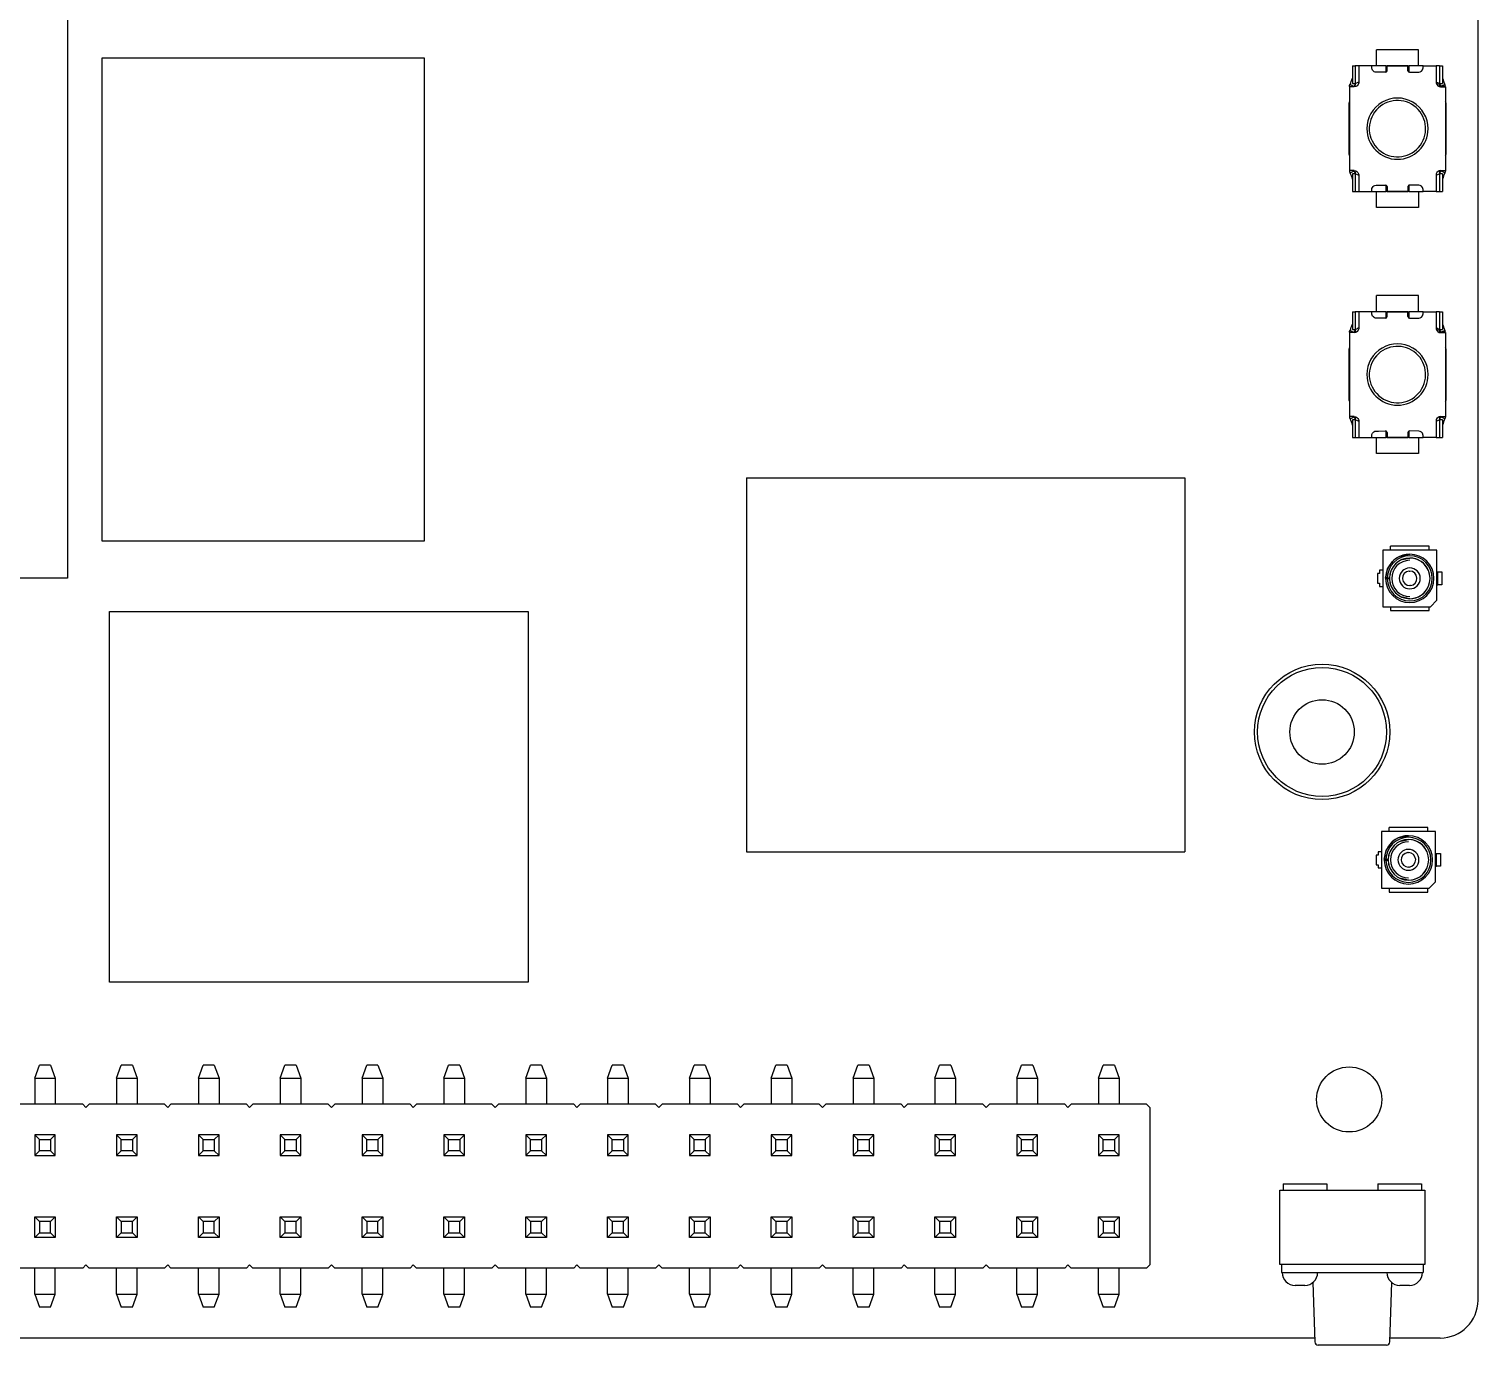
# Model space of a CAD drawing. Header units: millimetres. Extents: x 2 to 1109, y 2 to 430.
# Drawn here: x 285.51 to 330.48, y 301.84 to 342.67 of the extents above; entities that cross this region are included whole.
import ezdxf

# ---------------------------------------------------------------- set-up
doc = ezdxf.new("R2010")
doc.units = ezdxf.units.MM
doc.header["$LTSCALE"] = 0.5
doc.layers.add('几何体', color=7, linetype='Continuous')

msp = doc.modelspace()

# ---------------------------------------------------------------- linework, layer by layer
at = {"layer": '几何体'}
for p, q in [((330.484, 303.227), (330.484, 360.797)), ((286.702, 348.633), (286.702, 325.633)), ((328.634, 342.024), (327.334, 342.024)), ((327.334, 341.524), (327.334, 342.024)), ((328.634, 341.524), (328.634, 342.024)), ((287.778, 326.775), (287.778, 341.775)), ((287.778, 341.775), (297.778, 341.775)), ((297.778, 341.775), (297.778, 326.775)), ((326.584, 341.524), (326.584, 340.974)), ((326.584, 341.524), (326.675, 341.524)), ((326.675, 341.524), (326.675, 340.974)), ((326.784, 341.524), (326.675, 341.524)), ((327.184, 341.524), (326.784, 341.524)), ((327.634, 341.524), (327.184, 341.524)), ((327.634, 341.331), (327.634, 341.524)), ((327.634, 341.524), (328.334, 341.524)), ((327.659, 341.372), (327.659, 341.522)), ((328.309, 341.522), (327.659, 341.522)), ((328.309, 341.372), (328.309, 341.522)), ((328.334, 341.524), (328.334, 341.33)), ((328.784, 341.524), (328.334, 341.524)), ((328.784, 341.524), (329.184, 341.524)), ((329.293, 341.524), (329.184, 341.524)), ((329.293, 341.524), (329.293, 340.974)), ((329.293, 341.524), (329.384, 341.524)), ((329.384, 341.524), (329.384, 340.974)), ((326.514, 340.944), (326.644, 340.884)), ((326.584, 340.974), (326.675, 340.974)), ((326.675, 340.974), (326.684, 340.974)), ((326.684, 340.91), (326.684, 340.974)), ((329.234, 340.998), (329.234, 340.907)), ((329.284, 340.974), (329.293, 340.974)), ((329.284, 340.974), (329.284, 340.88)), ((329.293, 340.974), (329.384, 340.974)), ((329.454, 340.944), (329.324, 340.884)), ((326.494, 340.885), (326.644, 340.885)), ((326.494, 340.874), (326.494, 338.274)), ((326.644, 340.874), (326.494, 340.874)), ((326.644, 340.885), (326.644, 340.874)), ((329.474, 340.885), (329.324, 340.885)), ((329.324, 340.874), (329.474, 340.874)), ((329.474, 340.874), (329.474, 338.274)), ((326.484, 338.774), (326.484, 340.374)), ((329.484, 340.374), (329.484, 338.774)), ((326.644, 338.274), (326.494, 338.274)), ((326.494, 338.274), (326.494, 338.263)), ((326.514, 338.202), (326.644, 338.263)), ((326.644, 338.274), (326.644, 338.263)), ((326.684, 338.174), (326.684, 338.237)), ((329.284, 338.268), (329.284, 338.174)), ((329.324, 338.274), (329.474, 338.274)), ((329.454, 338.202), (329.324, 338.263)), ((326.584, 338.174), (326.584, 337.624)), ((326.675, 338.174), (326.584, 338.174)), ((326.675, 338.174), (326.675, 337.624)), ((326.684, 338.174), (326.675, 338.174)), ((327.634, 337.624), (327.634, 337.818)), ((327.659, 337.776), (327.659, 337.626)), ((328.309, 337.776), (328.309, 337.626)), ((328.334, 337.818), (328.334, 337.624)), ((329.293, 338.174), (329.284, 338.174)), ((329.293, 338.174), (329.293, 337.624)), ((329.384, 338.174), (329.293, 338.174)), ((329.384, 338.174), (329.384, 337.624)), ((326.584, 337.624), (326.675, 337.624)), ((326.675, 337.624), (326.784, 337.624)), ((326.784, 337.624), (327.184, 337.624)), ((327.184, 337.624), (327.634, 337.624)), ((327.334, 337.124), (327.334, 337.624)), ((328.334, 337.624), (327.634, 337.624)), ((327.659, 337.626), (328.309, 337.626)), ((328.334, 337.624), (328.784, 337.624)), ((328.634, 337.624), (328.634, 337.124)), ((329.184, 337.624), (328.784, 337.624)), ((329.184, 337.624), (329.293, 337.624)), ((329.293, 337.624), (329.384, 337.624)), ((328.634, 337.124), (327.334, 337.124)), ((328.634, 334.396), (327.334, 334.396)), ((327.334, 333.896), (327.334, 334.396)), ((328.634, 333.896), (328.634, 334.396)), ((326.584, 333.896), (326.584, 333.346)), ((326.584, 333.896), (326.675, 333.896)), ((326.675, 333.896), (326.675, 333.346)), ((326.784, 333.896), (326.675, 333.896)), ((327.184, 333.896), (326.784, 333.896)), ((327.634, 333.896), (327.184, 333.896)), ((327.634, 333.702), (327.634, 333.896)), ((327.634, 333.896), (328.334, 333.896)), ((327.659, 333.744), (327.659, 333.894)), ((328.309, 333.894), (327.659, 333.894)), ((328.309, 333.744), (328.309, 333.894)), ((328.334, 333.896), (328.334, 333.701)), ((328.784, 333.896), (328.334, 333.896)), ((328.784, 333.896), (329.184, 333.896)), ((329.293, 333.896), (329.184, 333.896)), ((329.293, 333.896), (329.293, 333.346)), ((329.293, 333.896), (329.384, 333.896)), ((329.384, 333.896), (329.384, 333.346)), ((326.494, 333.257), (326.644, 333.257)), ((326.514, 333.316), (326.644, 333.255)), ((326.584, 333.346), (326.675, 333.346)), ((326.644, 333.256), (326.644, 333.246)), ((326.675, 333.346), (326.684, 333.346)), ((326.684, 333.282), (326.684, 333.346)), ((329.234, 333.37), (329.234, 333.278)), ((329.284, 333.346), (329.293, 333.346)), ((329.284, 333.346), (329.284, 333.252)), ((329.293, 333.346), (329.384, 333.346)), ((329.454, 333.316), (329.324, 333.255)), ((329.474, 333.257), (329.324, 333.257)), ((326.494, 333.246), (326.494, 330.646)), ((326.644, 333.246), (326.494, 333.246)), ((329.324, 333.246), (329.474, 333.246)), ((329.474, 333.246), (329.474, 330.646)), ((326.484, 331.146), (326.484, 332.746)), ((329.484, 332.746), (329.484, 331.146)), ((326.644, 330.646), (326.494, 330.646)), ((326.494, 330.646), (326.494, 330.635)), ((326.514, 330.574), (326.644, 330.635)), ((326.644, 330.646), (326.644, 330.635)), ((326.684, 330.546), (326.684, 330.609)), ((329.284, 330.64), (329.284, 330.546)), ((329.324, 330.646), (329.474, 330.646)), ((329.454, 330.574), (329.324, 330.635)), ((326.584, 330.546), (326.584, 329.996)), ((326.675, 330.546), (326.584, 330.546)), ((326.675, 330.546), (326.675, 329.996)), ((326.684, 330.546), (326.675, 330.546)), ((327.634, 329.996), (327.634, 330.19)), ((327.659, 330.148), (327.659, 329.998)), ((328.309, 330.148), (328.309, 329.998)), ((328.334, 330.19), (328.334, 329.996)), ((329.293, 330.546), (329.284, 330.546)), ((329.293, 330.546), (329.293, 329.996)), ((329.384, 330.546), (329.293, 330.546)), ((329.384, 330.546), (329.384, 329.996)), ((326.584, 329.996), (326.675, 329.996)), ((326.675, 329.996), (326.784, 329.996)), ((326.784, 329.996), (327.184, 329.996)), ((327.184, 329.996), (327.634, 329.996)), ((327.334, 329.496), (327.334, 329.996)), ((328.334, 329.996), (327.634, 329.996)), ((327.659, 329.998), (328.309, 329.998)), ((328.334, 329.996), (328.784, 329.996)), ((328.634, 329.996), (328.634, 329.496)), ((329.184, 329.996), (328.784, 329.996)), ((329.184, 329.996), (329.293, 329.996)), ((329.293, 329.996), (329.384, 329.996)), ((328.634, 329.496), (327.334, 329.496)), ((307.784, 328.742), (321.384, 328.742)), ((307.784, 328.742), (307.784, 317.142)), ((321.384, 328.742), (321.384, 317.142)), ((297.778, 326.775), (287.778, 326.775)), ((328.965, 326.623), (327.765, 326.623)), ((327.765, 326.503), (327.765, 326.623)), ((328.965, 326.503), (328.965, 326.623)), ((327.525, 326.503), (327.525, 324.743)), ((329.205, 326.503), (327.525, 326.503)), ((328.125, 326.206), (328.365, 326.253)), ((329.205, 324.943), (329.205, 326.503)), ((286.702, 325.633), (263.702, 325.633)), ((327.365, 325.773), (327.365, 325.473)), ((327.425, 325.773), (327.365, 325.773)), ((327.525, 325.873), (327.425, 325.873)), ((327.425, 325.873), (327.425, 325.773)), ((327.645, 325.774), (327.615, 325.631)), ((327.615, 325.631), (327.616, 325.631)), ((327.665, 325.631), (327.615, 325.631)), ((327.615, 325.616), (327.665, 325.616)), ((327.735, 325.631), (327.665, 325.631)), ((327.665, 325.616), (327.735, 325.616)), ((328.342, 325.847), (328.365, 325.848)), ((329.205, 325.823), (329.235, 325.823)), ((329.235, 325.823), (329.365, 325.823)), ((329.235, 325.423), (329.235, 325.823)), ((329.365, 325.823), (329.365, 325.423)), ((327.365, 325.473), (327.425, 325.473)), ((327.425, 325.473), (327.425, 325.373)), ((327.425, 325.373), (327.525, 325.373)), ((328.388, 325.4), (328.365, 325.398)), ((329.205, 325.423), (329.235, 325.423)), ((329.365, 325.423), (329.235, 325.423)), ((327.525, 324.743), (329.005, 324.743)), ((327.765, 324.743), (327.765, 324.623)), ((328.365, 324.993), (328.125, 325.041)), ((328.965, 324.623), (328.965, 324.743)), ((329.005, 324.743), (329.205, 324.943)), ((288.006, 324.595), (301.006, 324.595)), ((288.006, 313.095), (288.006, 324.595)), ((301.006, 324.595), (301.006, 313.095)), ((327.765, 324.623), (328.965, 324.623)), ((327.484, 317.771), (327.484, 316.011)), ((329.164, 317.771), (327.484, 317.771)), ((327.724, 317.771), (327.724, 317.891)), ((328.924, 317.891), (327.724, 317.891)), ((328.084, 317.473), (328.324, 317.521)), ((328.924, 317.771), (328.924, 317.891)), ((329.164, 316.211), (329.164, 317.771)), ((307.784, 317.142), (321.384, 317.142)), ((327.384, 317.141), (327.384, 317.041)), ((327.484, 317.141), (327.384, 317.141)), ((328.301, 317.115), (328.324, 317.116)), ((329.164, 317.091), (329.194, 317.091)), ((329.194, 316.691), (329.194, 317.091)), ((329.194, 317.091), (329.324, 317.091)), ((329.324, 317.091), (329.324, 316.691)), ((327.324, 317.041), (327.324, 316.741)), ((327.384, 317.041), (327.324, 317.041)), ((327.324, 316.741), (327.384, 316.741)), ((327.384, 316.741), (327.384, 316.641)), ((327.384, 316.641), (327.484, 316.641)), ((327.604, 317.041), (327.574, 316.898)), ((327.574, 316.898), (327.576, 316.898)), ((327.624, 316.898), (327.574, 316.898)), ((327.574, 316.883), (327.624, 316.883)), ((327.694, 316.898), (327.624, 316.898)), ((327.624, 316.883), (327.694, 316.883)), ((328.348, 316.667), (328.324, 316.666)), ((329.164, 316.691), (329.194, 316.691)), ((329.324, 316.691), (329.194, 316.691)), ((328.324, 316.261), (328.084, 316.309)), ((328.964, 316.011), (329.164, 316.211)), ((327.484, 316.011), (328.964, 316.011)), ((327.724, 316.011), (327.724, 315.891)), ((327.724, 315.891), (328.924, 315.891)), ((328.924, 315.891), (328.924, 316.011)), ((301.006, 313.095), (288.006, 313.095)), ((285.688, 310.118), (285.833, 310.518)), ((286.182, 310.518), (285.833, 310.518)), ((286.182, 310.518), (286.328, 310.118)), ((288.228, 310.118), (288.373, 310.518)), ((288.722, 310.518), (288.373, 310.518)), ((288.722, 310.518), (288.868, 310.118)), ((290.768, 310.118), (290.913, 310.518)), ((291.262, 310.518), (290.913, 310.518)), ((291.262, 310.518), (291.408, 310.118)), ((293.308, 310.118), (293.453, 310.518)), ((293.802, 310.518), (293.453, 310.518)), ((293.802, 310.518), (293.948, 310.118)), ((295.848, 310.118), (295.993, 310.518)), ((296.342, 310.518), (295.993, 310.518)), ((296.342, 310.518), (296.488, 310.118)), ((298.388, 310.118), (298.533, 310.518)), ((298.882, 310.518), (298.533, 310.518)), ((298.882, 310.518), (299.028, 310.118)), ((300.928, 310.118), (301.073, 310.518)), ((301.422, 310.518), (301.073, 310.518)), ((301.422, 310.518), (301.568, 310.118)), ((303.468, 310.118), (303.613, 310.518)), ((303.962, 310.518), (303.613, 310.518)), ((303.962, 310.518), (304.108, 310.118)), ((306.008, 310.118), (306.153, 310.518)), ((306.502, 310.518), (306.153, 310.518)), ((306.502, 310.518), (306.648, 310.118)), ((308.548, 310.118), (308.693, 310.518)), ((309.042, 310.518), (308.693, 310.518)), ((309.042, 310.518), (309.188, 310.118)), ((311.088, 310.118), (311.233, 310.518)), ((311.582, 310.518), (311.233, 310.518)), ((311.582, 310.518), (311.728, 310.118)), ((313.628, 310.118), (313.773, 310.518)), ((314.122, 310.518), (313.773, 310.518)), ((314.122, 310.518), (314.268, 310.118)), ((316.168, 310.118), (316.313, 310.518)), ((316.662, 310.518), (316.313, 310.518)), ((316.662, 310.518), (316.808, 310.118)), ((318.708, 310.118), (318.853, 310.518)), ((319.202, 310.518), (318.853, 310.518)), ((319.202, 310.518), (319.348, 310.118)), ((285.688, 310.118), (286.328, 310.118)), ((285.688, 310.118), (285.688, 309.308)), ((286.328, 310.118), (286.328, 309.308)), ((288.228, 310.118), (288.868, 310.118)), ((288.228, 310.118), (288.228, 309.308)), ((288.868, 310.118), (288.868, 309.308)), ((290.768, 310.118), (291.408, 310.118)), ((290.768, 310.118), (290.768, 309.308)), ((291.408, 310.118), (291.408, 309.308)), ((293.308, 310.118), (293.948, 310.118)), ((293.308, 310.118), (293.308, 309.308)), ((293.948, 310.118), (293.948, 309.308)), ((295.848, 310.118), (296.488, 310.118)), ((295.848, 310.118), (295.848, 309.308)), ((296.488, 310.118), (296.488, 309.308)), ((298.388, 310.118), (299.028, 310.118)), ((298.388, 310.118), (298.388, 309.308)), ((299.028, 310.118), (299.028, 309.308)), ((300.928, 310.118), (301.568, 310.118)), ((300.928, 310.118), (300.928, 309.308)), ((301.568, 310.118), (301.568, 309.308)), ((303.468, 310.118), (304.108, 310.118)), ((303.468, 310.118), (303.468, 309.308)), ((304.108, 310.118), (304.108, 309.308)), ((306.008, 310.118), (306.648, 310.118)), ((306.008, 310.118), (306.008, 309.308)), ((306.648, 310.118), (306.648, 309.308)), ((308.548, 310.118), (309.188, 310.118)), ((308.548, 310.118), (308.548, 309.308)), ((309.188, 310.118), (309.188, 309.308)), ((311.088, 310.118), (311.728, 310.118)), ((311.088, 310.118), (311.088, 309.308)), ((311.728, 310.118), (311.728, 309.308)), ((313.628, 310.118), (314.268, 310.118)), ((313.628, 310.118), (313.628, 309.308)), ((314.268, 310.118), (314.268, 309.308)), ((316.168, 310.118), (316.808, 310.118)), ((316.168, 310.118), (316.168, 309.308)), ((316.808, 310.118), (316.808, 309.308)), ((318.708, 310.118), (319.348, 310.118)), ((318.708, 310.118), (318.708, 309.308)), ((319.348, 310.118), (319.348, 309.308)), ((287.178, 309.308), (284.838, 309.308)), ((287.278, 309.208), (287.178, 309.308)), ((287.378, 309.308), (287.278, 309.208)), ((289.718, 309.308), (287.378, 309.308)), ((289.818, 309.208), (289.718, 309.308)), ((289.918, 309.308), (289.818, 309.208)), ((292.258, 309.308), (289.918, 309.308)), ((292.358, 309.208), (292.258, 309.308)), ((292.458, 309.308), (292.358, 309.208)), ((294.798, 309.308), (292.458, 309.308)), ((294.898, 309.208), (294.798, 309.308)), ((294.998, 309.308), (294.898, 309.208)), ((297.338, 309.308), (294.998, 309.308)), ((297.438, 309.208), (297.338, 309.308)), ((297.538, 309.308), (297.438, 309.208)), ((299.878, 309.308), (297.538, 309.308)), ((299.978, 309.208), (299.878, 309.308)), ((300.078, 309.308), (299.978, 309.208)), ((302.418, 309.308), (300.078, 309.308)), ((302.518, 309.208), (302.418, 309.308)), ((302.618, 309.308), (302.518, 309.208)), ((304.958, 309.308), (302.618, 309.308)), ((305.058, 309.208), (304.958, 309.308)), ((305.158, 309.308), (305.058, 309.208)), ((307.498, 309.308), (305.158, 309.308)), ((307.598, 309.208), (307.498, 309.308)), ((307.698, 309.308), (307.598, 309.208)), ((310.038, 309.308), (307.698, 309.308)), ((310.138, 309.208), (310.038, 309.308)), ((310.238, 309.308), (310.138, 309.208)), ((312.578, 309.308), (310.238, 309.308)), ((312.678, 309.208), (312.578, 309.308)), ((312.778, 309.308), (312.678, 309.208)), ((315.118, 309.308), (312.778, 309.308)), ((315.218, 309.208), (315.118, 309.308)), ((315.318, 309.308), (315.218, 309.208)), ((317.658, 309.308), (315.318, 309.308)), ((317.758, 309.208), (317.658, 309.308)), ((317.858, 309.308), (317.758, 309.208)), ((320.198, 309.308), (317.858, 309.308)), ((320.298, 309.208), (320.198, 309.308)), ((320.298, 309.208), (320.298, 304.328)), ((285.688, 308.358), (285.833, 308.212)), ((286.328, 308.358), (285.688, 308.358)), ((285.688, 308.358), (285.688, 307.718)), ((285.833, 308.212), (286.182, 308.212)), ((285.833, 307.863), (285.833, 308.212)), ((286.182, 308.212), (286.328, 308.358)), ((286.182, 308.212), (286.182, 307.863)), ((286.328, 307.718), (286.328, 308.358)), ((288.228, 308.358), (288.373, 308.212)), ((288.868, 308.358), (288.228, 308.358)), ((288.228, 308.358), (288.228, 307.718)), ((288.373, 307.863), (288.373, 308.212)), ((288.373, 308.212), (288.722, 308.212)), ((288.722, 308.212), (288.868, 308.358)), ((288.722, 308.212), (288.722, 307.863)), ((288.868, 307.718), (288.868, 308.358)), ((290.768, 308.358), (290.913, 308.212)), ((290.768, 308.358), (290.768, 307.718)), ((291.408, 308.358), (290.768, 308.358)), ((290.913, 307.863), (290.913, 308.212)), ((290.913, 308.212), (291.262, 308.212)), ((291.262, 308.212), (291.408, 308.358)), ((291.262, 308.212), (291.262, 307.863)), ((291.408, 307.718), (291.408, 308.358)), ((293.308, 308.358), (293.453, 308.212)), ((293.948, 308.358), (293.308, 308.358)), ((293.308, 308.358), (293.308, 307.718)), ((293.453, 308.212), (293.802, 308.212)), ((293.453, 307.863), (293.453, 308.212)), ((293.802, 308.212), (293.948, 308.358)), ((293.802, 308.212), (293.802, 307.863)), ((293.948, 307.718), (293.948, 308.358)), ((295.848, 308.358), (295.993, 308.212)), ((295.848, 308.358), (295.848, 307.718)), ((296.488, 308.358), (295.848, 308.358)), ((295.993, 307.863), (295.993, 308.212)), ((295.993, 308.212), (296.342, 308.212)), ((296.342, 308.212), (296.488, 308.358)), ((296.342, 308.212), (296.342, 307.863)), ((296.488, 307.718), (296.488, 308.358)), ((298.388, 308.358), (298.533, 308.212)), ((298.388, 308.358), (298.388, 307.718)), ((299.028, 308.358), (298.388, 308.358)), ((298.533, 307.863), (298.533, 308.212)), ((298.533, 308.212), (298.882, 308.212)), ((298.882, 308.212), (299.028, 308.358)), ((298.882, 308.212), (298.882, 307.863)), ((299.028, 307.718), (299.028, 308.358)), ((300.928, 308.358), (301.073, 308.212)), ((301.568, 308.358), (300.928, 308.358)), ((300.928, 308.358), (300.928, 307.718)), ((301.073, 308.212), (301.422, 308.212)), ((301.073, 307.863), (301.073, 308.212)), ((301.422, 308.212), (301.568, 308.358)), ((301.422, 308.212), (301.422, 307.863)), ((301.568, 307.718), (301.568, 308.358)), ((303.468, 308.358), (303.613, 308.212)), ((304.108, 308.358), (303.468, 308.358)), ((303.468, 308.358), (303.468, 307.718)), ((303.613, 307.863), (303.613, 308.212)), ((303.613, 308.212), (303.962, 308.212)), ((303.962, 308.212), (304.108, 308.358)), ((303.962, 308.212), (303.962, 307.863)), ((304.108, 307.718), (304.108, 308.358)), ((306.008, 308.358), (306.153, 308.212)), ((306.648, 308.358), (306.008, 308.358)), ((306.008, 308.358), (306.008, 307.718)), ((306.153, 308.212), (306.502, 308.212)), ((306.153, 307.863), (306.153, 308.212)), ((306.502, 308.212), (306.648, 308.358)), ((306.502, 308.212), (306.502, 307.863)), ((306.648, 307.718), (306.648, 308.358)), ((308.548, 308.358), (308.693, 308.212)), ((309.188, 308.358), (308.548, 308.358)), ((308.548, 308.358), (308.548, 307.718)), ((308.693, 308.212), (309.042, 308.212)), ((308.693, 307.863), (308.693, 308.212)), ((309.042, 308.212), (309.188, 308.358)), ((309.042, 308.212), (309.042, 307.863)), ((309.188, 307.718), (309.188, 308.358)), ((311.088, 308.358), (311.233, 308.212)), ((311.088, 308.358), (311.088, 307.718)), ((311.728, 308.358), (311.088, 308.358)), ((311.233, 307.863), (311.233, 308.212)), ((311.233, 308.212), (311.582, 308.212)), ((311.582, 308.212), (311.728, 308.358)), ((311.582, 308.212), (311.582, 307.863)), ((311.728, 307.718), (311.728, 308.358)), ((313.628, 308.358), (313.773, 308.212)), ((313.628, 308.358), (313.628, 307.718)), ((314.268, 308.358), (313.628, 308.358)), ((313.773, 307.863), (313.773, 308.212)), ((313.773, 308.212), (314.122, 308.212)), ((314.122, 308.212), (314.268, 308.358)), ((314.122, 308.212), (314.122, 307.863)), ((314.268, 307.718), (314.268, 308.358)), ((316.168, 308.358), (316.313, 308.212)), ((316.168, 308.358), (316.168, 307.718)), ((316.808, 308.358), (316.168, 308.358)), ((316.313, 307.863), (316.313, 308.212)), ((316.313, 308.212), (316.662, 308.212)), ((316.662, 308.212), (316.808, 308.358)), ((316.662, 308.212), (316.662, 307.863)), ((316.808, 307.718), (316.808, 308.358)), ((318.708, 308.358), (318.853, 308.212)), ((319.348, 308.358), (318.708, 308.358)), ((318.708, 308.358), (318.708, 307.718)), ((318.853, 308.212), (319.202, 308.212)), ((318.853, 307.863), (318.853, 308.212)), ((319.202, 308.212), (319.348, 308.358)), ((319.202, 308.212), (319.202, 307.863)), ((319.348, 307.718), (319.348, 308.358)), ((285.688, 307.718), (285.833, 307.863)), ((285.688, 307.718), (286.328, 307.718)), ((286.182, 307.863), (285.833, 307.863)), ((286.182, 307.863), (286.328, 307.718)), ((288.228, 307.718), (288.373, 307.863)), ((288.228, 307.718), (288.868, 307.718)), ((288.722, 307.863), (288.373, 307.863)), ((288.722, 307.863), (288.868, 307.718)), ((290.768, 307.718), (290.913, 307.863)), ((290.768, 307.718), (291.408, 307.718)), ((291.262, 307.863), (290.913, 307.863)), ((291.262, 307.863), (291.408, 307.718)), ((293.308, 307.718), (293.453, 307.863)), ((293.308, 307.718), (293.948, 307.718)), ((293.802, 307.863), (293.453, 307.863)), ((293.802, 307.863), (293.948, 307.718)), ((295.848, 307.718), (295.993, 307.863)), ((295.848, 307.718), (296.488, 307.718)), ((296.342, 307.863), (295.993, 307.863)), ((296.342, 307.863), (296.488, 307.718)), ((298.388, 307.718), (298.533, 307.863)), ((298.388, 307.718), (299.028, 307.718)), ((298.882, 307.863), (298.533, 307.863)), ((298.882, 307.863), (299.028, 307.718)), ((300.928, 307.718), (301.073, 307.863)), ((300.928, 307.718), (301.568, 307.718)), ((301.422, 307.863), (301.073, 307.863)), ((301.422, 307.863), (301.568, 307.718)), ((303.468, 307.718), (303.613, 307.863)), ((303.468, 307.718), (304.108, 307.718)), ((303.962, 307.863), (303.613, 307.863)), ((303.962, 307.863), (304.108, 307.718)), ((306.008, 307.718), (306.153, 307.863)), ((306.008, 307.718), (306.648, 307.718)), ((306.502, 307.863), (306.153, 307.863)), ((306.502, 307.863), (306.648, 307.718)), ((308.548, 307.718), (308.693, 307.863)), ((308.548, 307.718), (309.188, 307.718)), ((309.042, 307.863), (308.693, 307.863)), ((309.042, 307.863), (309.188, 307.718)), ((311.088, 307.718), (311.233, 307.863)), ((311.088, 307.718), (311.728, 307.718)), ((311.582, 307.863), (311.233, 307.863)), ((311.582, 307.863), (311.728, 307.718)), ((313.628, 307.718), (313.773, 307.863)), ((313.628, 307.718), (314.268, 307.718)), ((314.122, 307.863), (313.773, 307.863)), ((314.122, 307.863), (314.268, 307.718)), ((316.168, 307.718), (316.313, 307.863)), ((316.168, 307.718), (316.808, 307.718)), ((316.662, 307.863), (316.313, 307.863)), ((316.662, 307.863), (316.808, 307.718)), ((318.708, 307.718), (318.853, 307.863)), ((318.708, 307.718), (319.348, 307.718)), ((319.202, 307.863), (318.853, 307.863)), ((319.202, 307.863), (319.348, 307.718)), ((324.432, 306.84), (324.432, 306.64)), ((324.432, 306.84), (324.732, 306.84)), ((324.732, 306.84), (325.792, 306.84)), ((325.792, 306.84), (325.792, 306.64)), ((327.372, 306.84), (327.372, 306.64)), ((327.372, 306.84), (328.432, 306.84)), ((328.432, 306.84), (328.732, 306.84)), ((328.732, 306.84), (328.732, 306.64)), ((324.332, 304.34), (324.332, 306.64)), ((324.332, 306.64), (324.432, 306.64)), ((324.432, 306.64), (328.732, 306.64)), ((328.732, 306.64), (328.832, 306.64)), ((328.832, 306.64), (328.832, 304.34)), ((285.688, 305.178), (285.688, 305.818)), ((285.688, 305.818), (285.833, 305.672)), ((285.688, 305.818), (286.328, 305.818)), ((285.833, 305.672), (285.833, 305.323)), ((286.182, 305.672), (285.833, 305.672)), ((286.182, 305.672), (286.328, 305.818)), ((286.182, 305.323), (286.182, 305.672)), ((286.328, 305.818), (286.328, 305.178)), ((288.228, 305.818), (288.373, 305.672)), ((288.228, 305.818), (288.868, 305.818)), ((288.228, 305.178), (288.228, 305.818)), ((288.722, 305.672), (288.373, 305.672)), ((288.373, 305.672), (288.373, 305.323)), ((288.722, 305.672), (288.868, 305.818)), ((288.722, 305.323), (288.722, 305.672)), ((288.868, 305.818), (288.868, 305.178)), ((290.768, 305.818), (290.913, 305.672)), ((290.768, 305.818), (291.408, 305.818)), ((290.768, 305.178), (290.768, 305.818)), ((291.262, 305.672), (290.913, 305.672)), ((290.913, 305.672), (290.913, 305.323)), ((291.262, 305.672), (291.408, 305.818)), ((291.262, 305.323), (291.262, 305.672)), ((291.408, 305.818), (291.408, 305.178)), ((293.308, 305.818), (293.453, 305.672)), ((293.308, 305.818), (293.948, 305.818)), ((293.308, 305.178), (293.308, 305.818)), ((293.802, 305.672), (293.453, 305.672)), ((293.453, 305.672), (293.453, 305.323)), ((293.802, 305.672), (293.948, 305.818)), ((293.802, 305.323), (293.802, 305.672)), ((293.948, 305.818), (293.948, 305.178)), ((295.848, 305.818), (295.993, 305.672)), ((295.848, 305.818), (296.488, 305.818)), ((295.848, 305.178), (295.848, 305.818)), ((296.342, 305.672), (295.993, 305.672)), ((295.993, 305.672), (295.993, 305.323)), ((296.342, 305.672), (296.488, 305.818)), ((296.342, 305.323), (296.342, 305.672)), ((296.488, 305.818), (296.488, 305.178)), ((298.388, 305.178), (298.388, 305.818)), ((298.388, 305.818), (298.533, 305.672)), ((298.388, 305.818), (299.028, 305.818)), ((298.533, 305.672), (298.533, 305.323)), ((298.882, 305.672), (298.533, 305.672)), ((298.882, 305.672), (299.028, 305.818)), ((298.882, 305.323), (298.882, 305.672)), ((299.028, 305.818), (299.028, 305.178)), ((300.928, 305.818), (301.073, 305.672)), ((300.928, 305.818), (301.568, 305.818)), ((300.928, 305.178), (300.928, 305.818)), ((301.073, 305.672), (301.073, 305.323)), ((301.422, 305.672), (301.073, 305.672)), ((301.422, 305.672), (301.568, 305.818)), ((301.422, 305.323), (301.422, 305.672)), ((301.568, 305.818), (301.568, 305.178)), ((303.468, 305.818), (303.613, 305.672)), ((303.468, 305.818), (304.108, 305.818)), ((303.468, 305.178), (303.468, 305.818)), ((303.962, 305.672), (303.613, 305.672)), ((303.613, 305.672), (303.613, 305.323)), ((303.962, 305.672), (304.108, 305.818)), ((303.962, 305.323), (303.962, 305.672)), ((304.108, 305.818), (304.108, 305.178)), ((306.008, 305.178), (306.008, 305.818)), ((306.008, 305.818), (306.153, 305.672)), ((306.008, 305.818), (306.648, 305.818)), ((306.153, 305.672), (306.153, 305.323)), ((306.502, 305.672), (306.153, 305.672)), ((306.502, 305.672), (306.648, 305.818)), ((306.502, 305.323), (306.502, 305.672)), ((306.648, 305.818), (306.648, 305.178)), ((308.548, 305.178), (308.548, 305.818)), ((308.548, 305.818), (308.693, 305.672)), ((308.548, 305.818), (309.188, 305.818)), ((308.693, 305.672), (308.693, 305.323)), ((309.042, 305.672), (308.693, 305.672)), ((309.042, 305.672), (309.188, 305.818)), ((309.042, 305.323), (309.042, 305.672)), ((309.188, 305.818), (309.188, 305.178)), ((311.088, 305.178), (311.088, 305.818)), ((311.088, 305.818), (311.233, 305.672)), ((311.088, 305.818), (311.728, 305.818)), ((311.233, 305.672), (311.233, 305.323)), ((311.582, 305.672), (311.233, 305.672)), ((311.582, 305.672), (311.728, 305.818)), ((311.582, 305.323), (311.582, 305.672)), ((311.728, 305.818), (311.728, 305.178)), ((313.628, 305.818), (313.773, 305.672)), ((313.628, 305.818), (314.268, 305.818)), ((313.628, 305.178), (313.628, 305.818)), ((314.122, 305.672), (313.773, 305.672)), ((313.773, 305.672), (313.773, 305.323)), ((314.122, 305.672), (314.268, 305.818)), ((314.122, 305.323), (314.122, 305.672)), ((314.268, 305.818), (314.268, 305.178)), ((316.168, 305.818), (316.313, 305.672)), ((316.168, 305.818), (316.808, 305.818)), ((316.168, 305.178), (316.168, 305.818)), ((316.662, 305.672), (316.313, 305.672)), ((316.313, 305.672), (316.313, 305.323)), ((316.662, 305.672), (316.808, 305.818)), ((316.662, 305.323), (316.662, 305.672)), ((316.808, 305.818), (316.808, 305.178)), ((318.708, 305.178), (318.708, 305.818)), ((318.708, 305.818), (318.853, 305.672)), ((318.708, 305.818), (319.348, 305.818)), ((318.853, 305.672), (318.853, 305.323)), ((319.202, 305.672), (318.853, 305.672)), ((319.202, 305.672), (319.348, 305.818)), ((319.202, 305.323), (319.202, 305.672)), ((319.348, 305.818), (319.348, 305.178)), ((285.688, 305.178), (285.833, 305.323)), ((286.328, 305.178), (285.688, 305.178)), ((285.833, 305.323), (286.182, 305.323)), ((286.182, 305.323), (286.328, 305.178)), ((288.228, 305.178), (288.373, 305.323)), ((288.868, 305.178), (288.228, 305.178)), ((288.373, 305.323), (288.722, 305.323)), ((288.722, 305.323), (288.868, 305.178)), ((290.768, 305.178), (290.913, 305.323)), ((291.408, 305.178), (290.768, 305.178)), ((290.913, 305.323), (291.262, 305.323)), ((291.262, 305.323), (291.408, 305.178)), ((293.308, 305.178), (293.453, 305.323)), ((293.948, 305.178), (293.308, 305.178)), ((293.453, 305.323), (293.802, 305.323)), ((293.802, 305.323), (293.948, 305.178)), ((295.848, 305.178), (295.993, 305.323)), ((296.488, 305.178), (295.848, 305.178)), ((295.993, 305.323), (296.342, 305.323)), ((296.342, 305.323), (296.488, 305.178)), ((298.388, 305.178), (298.533, 305.323)), ((299.028, 305.178), (298.388, 305.178)), ((298.533, 305.323), (298.882, 305.323)), ((298.882, 305.323), (299.028, 305.178)), ((300.928, 305.178), (301.073, 305.323)), ((301.568, 305.178), (300.928, 305.178)), ((301.073, 305.323), (301.422, 305.323)), ((301.422, 305.323), (301.568, 305.178)), ((303.468, 305.178), (303.613, 305.323)), ((304.108, 305.178), (303.468, 305.178)), ((303.613, 305.323), (303.962, 305.323)), ((303.962, 305.323), (304.108, 305.178)), ((306.008, 305.178), (306.153, 305.323)), ((306.648, 305.178), (306.008, 305.178)), ((306.153, 305.323), (306.502, 305.323)), ((306.502, 305.323), (306.648, 305.178)), ((308.548, 305.178), (308.693, 305.323)), ((309.188, 305.178), (308.548, 305.178)), ((308.693, 305.323), (309.042, 305.323)), ((309.042, 305.323), (309.188, 305.178)), ((311.088, 305.178), (311.233, 305.323)), ((311.728, 305.178), (311.088, 305.178)), ((311.233, 305.323), (311.582, 305.323)), ((311.582, 305.323), (311.728, 305.178)), ((313.628, 305.178), (313.773, 305.323)), ((314.268, 305.178), (313.628, 305.178)), ((313.773, 305.323), (314.122, 305.323)), ((314.122, 305.323), (314.268, 305.178)), ((316.168, 305.178), (316.313, 305.323)), ((316.808, 305.178), (316.168, 305.178)), ((316.313, 305.323), (316.662, 305.323)), ((316.662, 305.323), (316.808, 305.178)), ((318.708, 305.178), (318.853, 305.323)), ((319.348, 305.178), (318.708, 305.178)), ((318.853, 305.323), (319.202, 305.323)), ((319.202, 305.323), (319.348, 305.178)), ((287.178, 304.228), (284.838, 304.228)), ((285.688, 303.418), (285.688, 304.228)), ((286.328, 303.418), (286.328, 304.228)), ((287.178, 304.228), (287.278, 304.328)), ((287.278, 304.328), (287.378, 304.228)), ((289.718, 304.228), (287.378, 304.228)), ((288.228, 303.418), (288.228, 304.228)), ((288.868, 303.418), (288.868, 304.228)), ((289.718, 304.228), (289.818, 304.328)), ((289.818, 304.328), (289.918, 304.228)), ((292.258, 304.228), (289.918, 304.228)), ((290.768, 303.418), (290.768, 304.228)), ((291.408, 303.418), (291.408, 304.228)), ((292.258, 304.228), (292.358, 304.328)), ((292.358, 304.328), (292.458, 304.228)), ((294.798, 304.228), (292.458, 304.228)), ((293.308, 303.418), (293.308, 304.228)), ((293.948, 303.418), (293.948, 304.228)), ((294.798, 304.228), (294.898, 304.328)), ((294.898, 304.328), (294.998, 304.228)), ((297.338, 304.228), (294.998, 304.228)), ((295.848, 303.418), (295.848, 304.228)), ((296.488, 303.418), (296.488, 304.228)), ((297.338, 304.228), (297.438, 304.328)), ((297.438, 304.328), (297.538, 304.228)), ((299.878, 304.228), (297.538, 304.228)), ((298.388, 303.418), (298.388, 304.228)), ((299.028, 303.418), (299.028, 304.228)), ((299.878, 304.228), (299.978, 304.328)), ((299.978, 304.328), (300.078, 304.228)), ((302.418, 304.228), (300.078, 304.228)), ((300.928, 303.418), (300.928, 304.228)), ((301.568, 303.418), (301.568, 304.228)), ((302.418, 304.228), (302.518, 304.328)), ((302.518, 304.328), (302.618, 304.228)), ((304.958, 304.228), (302.618, 304.228)), ((303.468, 303.418), (303.468, 304.228)), ((304.108, 303.418), (304.108, 304.228)), ((304.958, 304.228), (305.058, 304.328)), ((305.058, 304.328), (305.158, 304.228)), ((307.498, 304.228), (305.158, 304.228)), ((306.008, 303.418), (306.008, 304.228)), ((306.648, 303.418), (306.648, 304.228)), ((307.498, 304.228), (307.598, 304.328)), ((307.598, 304.328), (307.698, 304.228)), ((310.038, 304.228), (307.698, 304.228)), ((308.548, 303.418), (308.548, 304.228)), ((309.188, 303.418), (309.188, 304.228)), ((310.038, 304.228), (310.138, 304.328)), ((310.138, 304.328), (310.238, 304.228)), ((312.578, 304.228), (310.238, 304.228)), ((311.088, 303.418), (311.088, 304.228)), ((311.728, 303.418), (311.728, 304.228)), ((312.578, 304.228), (312.678, 304.328)), ((312.678, 304.328), (312.778, 304.228)), ((315.118, 304.228), (312.778, 304.228)), ((313.628, 303.418), (313.628, 304.228)), ((314.268, 303.418), (314.268, 304.228)), ((315.118, 304.228), (315.218, 304.328)), ((315.218, 304.328), (315.318, 304.228)), ((317.658, 304.228), (315.318, 304.228)), ((316.168, 303.418), (316.168, 304.228)), ((316.808, 303.418), (316.808, 304.228)), ((317.658, 304.228), (317.758, 304.328)), ((317.758, 304.328), (317.858, 304.228)), ((320.198, 304.228), (317.858, 304.228)), ((318.708, 303.418), (318.708, 304.228)), ((319.348, 303.418), (319.348, 304.228)), ((320.198, 304.228), (320.298, 304.328)), ((324.432, 304.34), (324.332, 304.34)), ((324.382, 304.34), (324.382, 304.09)), ((324.382, 304.09), (324.682, 304.09)), ((328.732, 304.34), (324.432, 304.34)), ((324.682, 304.09), (328.482, 304.09)), ((328.482, 304.09), (328.782, 304.09)), ((328.832, 304.34), (328.732, 304.34)), ((328.782, 304.34), (328.782, 304.09)), ((325.107, 303.69), (324.807, 303.69)), ((325.356, 303.777), (325.42, 301.936)), ((327.745, 301.936), (327.809, 303.777)), ((328.357, 303.69), (328.057, 303.69)), ((285.688, 303.418), (285.833, 303.018)), ((285.688, 303.418), (286.328, 303.418)), ((286.182, 303.018), (286.328, 303.418)), ((288.228, 303.418), (288.868, 303.418)), ((288.228, 303.418), (288.373, 303.018)), ((288.722, 303.018), (288.868, 303.418)), ((290.768, 303.418), (291.408, 303.418)), ((290.768, 303.418), (290.913, 303.018)), ((291.262, 303.018), (291.408, 303.418)), ((293.308, 303.418), (293.453, 303.018)), ((293.308, 303.418), (293.948, 303.418)), ((293.802, 303.018), (293.948, 303.418)), ((295.848, 303.418), (296.488, 303.418)), ((295.848, 303.418), (295.993, 303.018)), ((296.342, 303.018), (296.488, 303.418)), ((298.388, 303.418), (299.028, 303.418)), ((298.388, 303.418), (298.533, 303.018)), ((298.882, 303.018), (299.028, 303.418)), ((300.928, 303.418), (301.568, 303.418)), ((300.928, 303.418), (301.073, 303.018)), ((301.422, 303.018), (301.568, 303.418)), ((303.468, 303.418), (303.613, 303.018)), ((303.468, 303.418), (304.108, 303.418)), ((303.962, 303.018), (304.108, 303.418)), ((306.008, 303.418), (306.648, 303.418)), ((306.008, 303.418), (306.153, 303.018)), ((306.502, 303.018), (306.648, 303.418)), ((308.548, 303.418), (308.693, 303.018)), ((308.548, 303.418), (309.188, 303.418)), ((309.042, 303.018), (309.188, 303.418)), ((311.088, 303.418), (311.233, 303.018)), ((311.088, 303.418), (311.728, 303.418)), ((311.582, 303.018), (311.728, 303.418)), ((313.628, 303.418), (314.268, 303.418)), ((313.628, 303.418), (313.773, 303.018)), ((314.122, 303.018), (314.268, 303.418)), ((316.168, 303.418), (316.808, 303.418)), ((316.168, 303.418), (316.313, 303.018)), ((316.662, 303.018), (316.808, 303.418)), ((318.708, 303.418), (319.348, 303.418)), ((318.708, 303.418), (318.853, 303.018)), ((319.202, 303.018), (319.348, 303.418)), ((286.182, 303.018), (285.833, 303.018)), ((288.722, 303.018), (288.373, 303.018)), ((291.262, 303.018), (290.913, 303.018)), ((293.802, 303.018), (293.453, 303.018)), ((296.342, 303.018), (295.993, 303.018)), ((298.882, 303.018), (298.533, 303.018)), ((301.422, 303.018), (301.073, 303.018)), ((303.962, 303.018), (303.613, 303.018)), ((306.502, 303.018), (306.153, 303.018)), ((309.042, 303.018), (308.693, 303.018)), ((311.582, 303.018), (311.233, 303.018)), ((314.122, 303.018), (313.773, 303.018)), ((316.662, 303.018), (316.313, 303.018)), ((319.202, 303.018), (318.853, 303.018)), ((267.454, 302.058), (325.416, 302.058)), ((326.95, 301.84), (325.52, 301.84)), ((327.645, 301.84), (326.95, 301.84)), ((327.749, 302.058), (329.314, 302.058))]:
    msp.add_line(p, q, dxfattribs=at)
at = {"layer": '几何体', "flags": 128}
for points in [[(326.784, 341.524), (326.784, 341.17), (326.783, 341.045), (326.783, 341.01), (326.783, 340.999), (326.782, 340.993), (326.778, 340.97), (326.768, 340.948), (326.734, 340.907), (326.695, 340.883), (326.644, 340.874)], [(327.611, 341.324), (327.424, 341.323), (327.365, 341.323), (327.33, 341.324), (327.295, 341.328), (327.263, 341.341), (327.235, 341.361), (327.211, 341.388), (327.194, 341.419), (327.187, 341.446), (327.184, 341.524)], [(328.357, 341.324), (328.647, 341.324), (328.69, 341.335), (328.731, 341.36), (328.762, 341.396), (328.783, 341.461), (328.784, 341.524)], [(329.184, 341.524), (329.184, 341.17), (329.185, 340.993), (329.201, 340.946), (329.234, 340.907), (329.278, 340.882), (329.324, 340.874)], [(326.494, 340.884), (326.499, 340.915), (326.514, 340.944)], [(329.384, 341.139), (329.404, 341.091), (329.416, 341.046), (329.422, 341.021), (329.431, 340.996), (329.441, 340.97), (329.454, 340.944)], [(329.474, 340.884), (329.469, 340.915), (329.454, 340.944)], [(326.494, 338.263), (326.499, 338.231), (326.514, 338.202)], [(326.644, 338.274), (326.69, 338.266), (326.727, 338.247), (326.757, 338.217), (326.778, 338.175), (326.782, 338.146), (326.784, 337.995), (326.784, 337.624)], [(329.324, 338.274), (329.283, 338.267), (329.242, 338.248), (329.21, 338.215), (329.19, 338.175), (329.184, 337.995), (329.184, 337.624)], [(329.324, 338.263), (329.29, 338.175), (329.286, 338.164)], [(329.474, 338.263), (329.469, 338.231), (329.454, 338.202)], [(327.184, 337.624), (327.184, 337.667), (327.184, 337.679), (327.184, 337.686), (327.191, 337.719), (327.205, 337.751), (327.226, 337.779), (327.252, 337.801), (327.284, 337.815), (327.321, 337.823), (327.321, 337.823), (327.326, 337.823), (327.341, 337.823), (327.396, 337.824), (327.611, 337.824)], [(328.784, 337.624), (328.783, 337.686), (328.762, 337.751), (328.731, 337.788), (328.69, 337.813), (328.647, 337.823), (328.357, 337.824)], [(326.784, 333.896), (326.784, 333.542), (326.783, 333.417), (326.783, 333.382), (326.783, 333.371), (326.782, 333.365), (326.778, 333.342), (326.768, 333.32), (326.734, 333.279), (326.695, 333.255), (326.644, 333.246)], [(327.611, 333.696), (327.424, 333.695), (327.365, 333.695), (327.33, 333.696), (327.295, 333.7), (327.263, 333.713), (327.235, 333.733), (327.211, 333.759), (327.194, 333.79), (327.187, 333.817), (327.184, 333.896)], [(328.357, 333.696), (328.647, 333.696), (328.69, 333.707), (328.731, 333.731), (328.762, 333.768), (328.783, 333.833), (328.784, 333.896)], [(329.184, 333.896), (329.184, 333.542), (329.185, 333.365), (329.201, 333.318), (329.234, 333.279), (329.278, 333.253), (329.324, 333.246)], [(326.494, 333.256), (326.499, 333.287), (326.514, 333.316)], [(329.384, 333.511), (329.404, 333.463), (329.416, 333.417), (329.422, 333.393), (329.431, 333.368), (329.441, 333.342), (329.454, 333.316)], [(329.474, 333.256), (329.469, 333.287), (329.454, 333.316)], [(326.494, 330.635), (326.499, 330.603), (326.514, 330.574)], [(326.644, 330.646), (326.69, 330.638), (326.727, 330.619), (326.757, 330.588), (326.778, 330.547), (326.782, 330.518), (326.784, 330.367), (326.784, 329.996)], [(329.324, 330.646), (329.283, 330.639), (329.242, 330.619), (329.21, 330.587), (329.19, 330.547), (329.184, 330.367), (329.184, 329.996)], [(329.324, 330.635), (329.29, 330.547), (329.286, 330.536)], [(329.474, 330.635), (329.469, 330.603), (329.454, 330.574)], [(327.184, 329.996), (327.184, 330.039), (327.184, 330.051), (327.184, 330.058), (327.191, 330.091), (327.205, 330.123), (327.226, 330.151), (327.252, 330.173), (327.284, 330.187), (327.321, 330.195), (327.321, 330.195), (327.326, 330.195), (327.341, 330.195), (327.396, 330.195), (327.611, 330.196)], [(328.784, 329.996), (328.783, 330.058), (328.762, 330.123), (328.731, 330.16), (328.69, 330.184), (328.647, 330.195), (328.357, 330.196)], [(327.616, 325.631), (327.675, 325.915), (327.831, 326.145)], [(328.07, 326.309), (328.08, 326.316), (328.365, 326.372)], [(327.764, 325.479), (327.735, 325.623), (327.764, 325.768)], [(328.029, 317.577), (328.04, 317.583), (328.324, 317.64)], [(327.576, 316.898), (327.635, 317.183), (327.791, 317.413)], [(327.723, 316.746), (327.694, 316.891), (327.723, 317.035)]]:
    msp.add_lwpolyline(points, dxfattribs=at)
at = {"layer": '几何体'}
for centre, radius in [((325.644, 320.858), 2.1), ((325.644, 320.858), 2), ((325.644, 320.858), 1), ((326.484, 309.458), 1.01)]:
    msp.add_circle(centre, radius, dxfattribs=at)
for centre, radius, start, end in [((327.611, 341.372), 0.048, 270.0001, 0.0001), ((328.357, 341.372), 0.048, 180.0001, 270.0001), ((324.878, 341.64), 1.778, 336.9453, 343.627), ((326.327, 341.056), 0.36, 331.6203, 345.9349), ((327.664, 339.004), 2.2, 113.5804, 116.445), ((328.304, 339.004), 2.2, 63.5552, 66.4197), ((329.64, 341.059), 0.36, 193.7444, 208.8501), ((327.984, 339.574), 0.95, 0.0001, 180.0001), ((326.584, 340.374), 0.1, 154.5408, 180.0001), ((327.984, 339.574), 0.875, 138.4651, 318.4651), ((327.984, 339.574), 0.875, 318.4651, 138.4651), ((329.384, 340.374), 0.1, 0.0001, 23.306), ((327.984, 339.574), 0.95, 180.0001, 0.0001), ((326.584, 338.774), 0.1, 180.0001, 203.3402), ((329.384, 338.774), 0.1, 334.6279, 0.0001), ((326.113, 337.948), 0.475, 7.3199, 32.3641), ((326.298, 338.078), 0.393, 14.0374, 28.0963), ((331.105, 337.499), 1.795, 156.9319, 163.5363), ((327.664, 340.143), 2.2, 243.5552, 246.429), ((327.611, 337.776), 0.048, 0.0001, 90.0001), ((328.357, 337.776), 0.048, 90.0001, 180.0001), ((328.304, 340.143), 2.2, 293.5712, 296.445), ((327.611, 333.744), 0.048, 270.0001, 0.0001), ((328.357, 333.744), 0.048, 180.0001, 270.0001), ((324.878, 334.012), 1.778, 336.9453, 343.627), ((326.327, 333.428), 0.36, 331.6203, 345.9349), ((327.664, 331.376), 2.2, 113.5804, 116.445), ((328.304, 331.376), 2.2, 63.5552, 66.4197), ((329.64, 333.43), 0.36, 193.7444, 208.8501), ((327.984, 331.946), 0.95, 0.0001, 180.0001), ((327.984, 331.946), 0.875, 318.4651, 138.4651), ((326.584, 332.746), 0.1, 154.5408, 180.0001), ((327.984, 331.946), 0.875, 138.4651, 318.4651), ((329.384, 332.746), 0.1, 0.0001, 23.306), ((327.984, 331.946), 0.95, 180.0001, 0.0001), ((326.584, 331.146), 0.1, 180.0001, 203.3402), ((329.384, 331.146), 0.1, 334.6279, 0.0001), ((326.113, 330.32), 0.475, 7.3199, 32.3641), ((326.298, 330.45), 0.393, 14.0374, 28.0963), ((331.105, 329.871), 1.795, 156.9319, 163.5363), ((327.664, 332.515), 2.2, 243.5552, 246.429), ((327.611, 330.148), 0.048, 0.0001, 90.0001), ((328.357, 330.148), 0.048, 90.0001, 180.0001), ((328.304, 332.515), 2.2, 293.5712, 296.445), ((328.365, 325.623), 0.75, 90.0001, 179.4271), ((328.365, 325.623), 0.75, 90.0001, 179.4271), ((328.365, 325.623), 0.7, 90.0001, 179.3862), ((328.362, 325.631), 0.742, 89.7927, 156.615), ((328.365, 325.623), 0.63, 90.0001, 179.318), ((328.365, 325.623), 0.56, 90.0001, 270.0001), ((328.365, 325.623), 0.75, 270.0001, 90.0001), ((328.365, 325.623), 0.7, 270.0001, 90.0001), ((328.365, 325.623), 0.63, 270.0001, 90.0001), ((328.365, 325.623), 0.63, 22.5001, 90.0001), ((328.365, 325.623), 0.75, 180.573, 270.0001), ((328.365, 325.623), 0.75, 180.5731, 270.0001), ((328.365, 325.623), 0.7, 180.614, 270.0001), ((328.365, 325.623), 0.63, 180.6822, 270.0001), ((328.365, 325.623), 0.325, 90.0001, 270.0001), ((328.365, 325.623), 0.225, 95.9491, 270.0001), ((328.365, 325.623), 0.325, 270.0001, 90.0001), ((328.365, 325.623), 0.225, 275.9491, 90.0001), ((328.365, 325.623), 0.63, 270.0001, 337.5001), ((328.324, 316.891), 0.75, 90.0001, 179.4271), ((328.324, 316.891), 0.75, 90.0001, 179.4271), ((328.324, 316.891), 0.7, 90.0001, 179.3862), ((328.322, 316.899), 0.742, 89.7927, 156.615), ((328.324, 316.891), 0.63, 90.0001, 179.318), ((328.324, 316.891), 0.75, 270.0001, 90.0001), ((328.324, 316.891), 0.7, 270.0001, 90.0001), ((328.324, 316.891), 0.63, 270.0001, 90.0001), ((328.324, 316.891), 0.63, 22.5001, 90.0001), ((328.324, 316.891), 0.56, 90.0001, 270.0001), ((328.324, 316.891), 0.325, 90.0001, 270.0001), ((328.324, 316.891), 0.225, 95.9491, 270.0001), ((328.324, 316.891), 0.325, 270.0001, 90.0001), ((328.324, 316.891), 0.225, 275.9491, 90.0001), ((328.324, 316.891), 0.75, 180.573, 270.0001), ((328.324, 316.891), 0.75, 180.5731, 270.0001), ((328.324, 316.891), 0.7, 180.614, 270.0001), ((328.324, 316.891), 0.63, 180.6822, 270.0001), ((328.324, 316.891), 0.63, 270.0001, 337.5001), ((324.807, 304.09), 0.4, 180, 270), ((325.107, 304.09), 0.4, 270, 0), ((328.057, 304.09), 0.4, 180, 270), ((328.357, 304.09), 0.4, 270, 360), ((329.314, 303.227), 1.17, 269.9977, 359.9977), ((325.52, 301.94), 0.1, 182, 270), ((327.645, 301.94), 0.1, 270, 358)]:
    msp.add_arc(centre, radius, start, end, dxfattribs=at)

doc.saveas('drawing.dxf')
